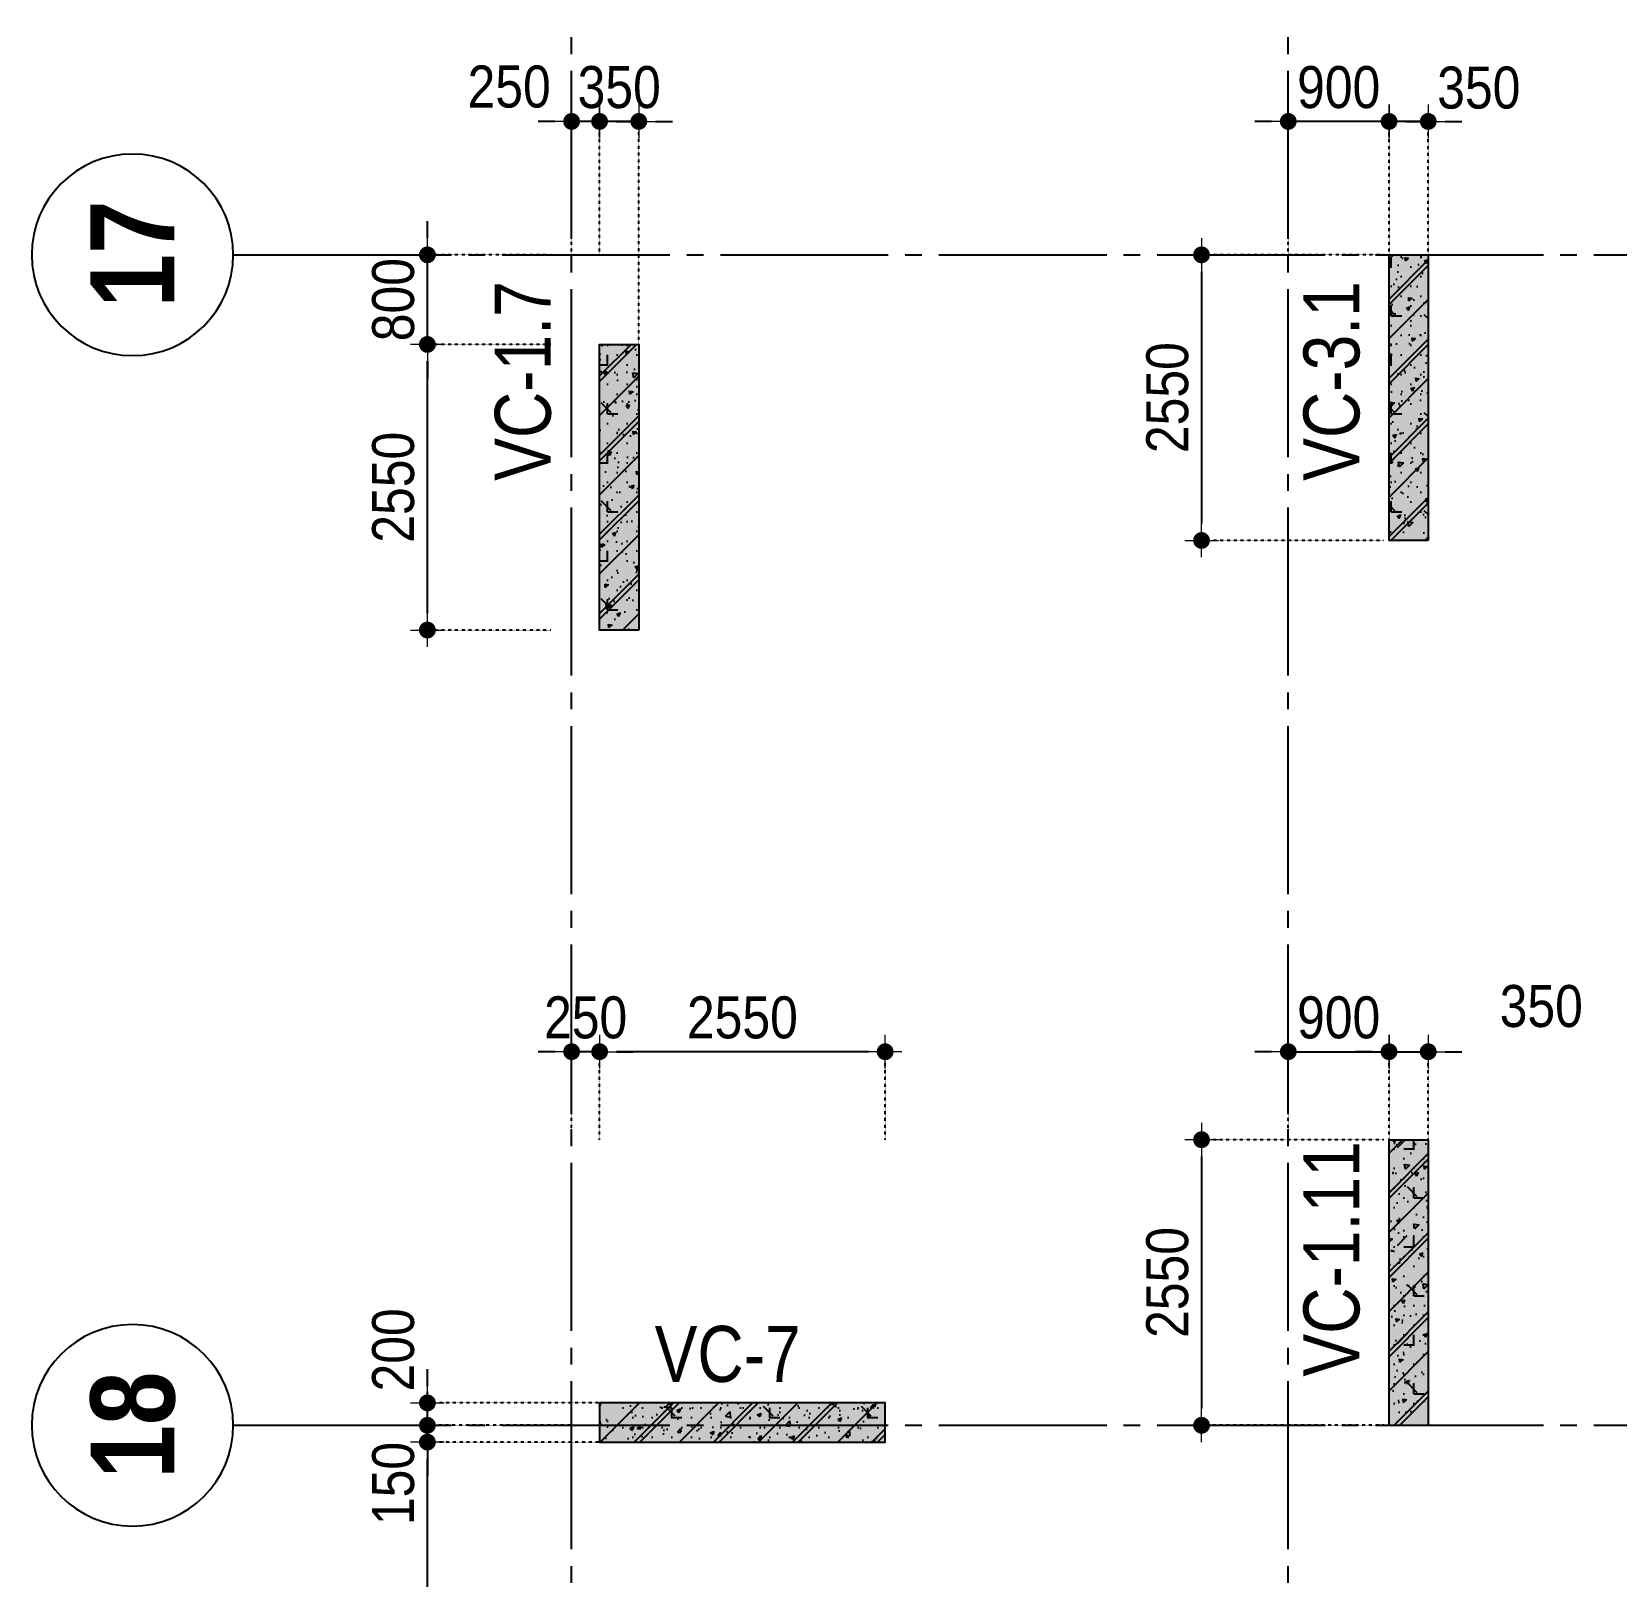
# Model space of a CAD drawing. Header units: millimetres. Extents: x -3973692 to -2843767, y 592734 to 838475.
# Drawn here: x -3115167 to -3101016, y 620883 to 634673 of the extents above; entities that cross this region are included whole.
import ezdxf
from ezdxf.enums import TextEntityAlignment as Align

# ---------------------------------------------------------------- set-up
doc = ezdxf.new("R2010")
doc.units = ezdxf.units.MM
doc.header["$MEASUREMENT"] = 0
doc.header["$PDMODE"] = 3
doc.header["$PDSIZE"] = -20
for name, pattern in [('CHG_XX_Luoi truc-Block C$0$MB_Luoi truc-150-TWC$0$Center101', [13, 10, -1, 1, -1]), ('DIVIDE2', [15.87499999999999, 6.349999999999998, -3.174999999999998, 0, -3.174999999999998, 0, -3.174999999999998]), ('HIDDEN5', [2.8375, 1.25, -1.5875])]:
    doc.linetypes.add(name, pattern=pattern)
doc.layers.get('0').update_dxf_attribs({"lineweight": 9})
doc.layers.get('Defpoints').update_dxf_attribs({"color": 10, "lineweight": 0})
for name, color, linetype, lineweight in [("'S_General_Dim_1", 1, 'Continuous', 18), ("'S_General_Divide_3 Intermediate", 3, 'DIVIDE2', 40), ('CHG_XX_Cot_Block C-T4-7$0$Dim 200', 1, 'Continuous', 5), ('TEXT', 7, 'Continuous', 15)]:
    doc.layers.add(name, color=color, linetype=linetype, lineweight=lineweight)
for name, color, linetype in [('CHG_XX_Cot_Block C-T4-7$0$mb_cot tang 9-13 twc$0$Concrete Hatch', 218, 'Continuous'), ('CHG_XX_Cot_Block C-T4-7$0$mb_cot tang 9-13 twc$0$Concrete Line', 6, 'Continuous'), ('CHG_XX_Cot_Block C-T4-7$0$mb_cot tang 9-13 twc$0$Concrete Solid', 216, 'Continuous'), ('CHG_XX_Luoi truc-Block C$0$MB_Luoi truc-150-TWC$0$Grid', 34, 'Continuous'), ('CHG_XX_Luoi truc-Block C$0$MB_Luoi truc-150-TWC$0$Grid Line', 251, 'CHG_XX_Luoi truc-Block C$0$MB_Luoi truc-150-TWC$0$Center101')]:
    doc.layers.add(name, color=color, linetype=linetype)
doc.styles.add('arial', font='arial.ttf', dxfattribs={"width": 0.85})
doc.styles.add('CHG_XX_Luoi truc-Block C$0$MB_Luoi truc-150-TWC$0$Grid A-F$0$VNI-HelveCB', font='')
doc.styles.add('TTP-HelCon', font='')
doc.styles.get('CHG_XX_Luoi truc-Block C$0$MB_Luoi truc-150-TWC$0$Grid A-F$0$VNI-HelveCB').set_extended_font_data('VNI-Helve-Condense', bold=True)
doc.styles.get('TTP-HelCon').set_extended_font_data('VNI-Helve-Condense')
doc.dimstyles.new('150', dxfattribs={"dimscale": 150, "dimtxt": 2.5, "dimasz": 1, "dimexe": 0, "dimexo": 0, "dimgap": 0.75, "dimtad": 1, "dimdec": 0, "dimzin": 9, "dimdsep": 46, "dimtxsty": 'arial', "dimblk1": 'DIMDOT', "dimblk2": 'DIMDOT', "dimsah": 1, "dimcen": 2, "dimdle": 3, "dimclre": 8, "dimclrt": 2, "dimadec": 0, "dimazin": 0, "dimtfac": 1, "dimtdec": 0, "dimtix": 1, "dimtmove": 2, "dimatfit": 3, "dimldrblk": 'DIMPIJL', "dimfxl": 1, "dimtvp": 1.8, "dimtolj": 1, "dimtzin": 0, "dimarcsym": 0})

# ---------------------------------------------------------------- blocks, each defined once
blk = doc.blocks.new('*U3128')
at = {"layer": 'CHG_XX_Cot_Block C-T4-7$0$mb_cot tang 9-13 twc$0$Concrete Hatch'}
h = blk.add_hatch(dxfattribs=at)
h.set_pattern_fill('CONCRETE', color=256, scale=50, style=0, pattern_type=2)
h.set_pattern_definition([(45, (1000, -99.99999999999989), (-176.7766952966369, 176.7766952966369), []), (45, (1000, -49.99999999999989), (-353.5533905932737, 353.5533905932738), []), (49.99999999999999, (1000, -99.99999999999989), (358.6300913003767, -31.37606749129755), [37.5, -412.5]), (355, (1000, -99.99999999999989), (-69.3756668065, 376.0960668500059), [30, -330]), (100.4514, (1029.88584, -102.6146699999999), (289.2546908570108, 344.7197710304768), [31.870095, -350.571056]), (46.18420000000001, (1000, 1.13686837721616e-13), (533.6205243128222, -82.75950716450905), [56.25, -618.75]), (96.6356, (1044.4683725, -6.8966534999999), (467.3313527743517, 487.0589354502209), [47.805144, -525.8565]), (351.1842, (1000, 1.13686837721616e-13), (467.3309725668136, 487.0593004626623), [45, -495]), (21, (1050, -24.99999999999989), (298.4535260592309, -201.3094453326694), [37.5, -412.5]), (326.0000000000001, (1050, -24.99999999999989), (121.6576659607909, 362.5750225234265), [30, -330]), (71.4514, (1074.8711165, -41.77580299999988), (420.111314290745, 161.2652483549762), [31.870095, -350.571056]), (37.50000000000001, (1000, -99.99999999999989), (6.079927658645334, 166.4469269156558), [0, -326, 0, -335, 0, -331.25]), (7.499999999999999, (1000, -99.99999999999989), (131.5347687210743, 197.2058559411801), [0, -191, 0, -318.5, 0, -126.25]), (327.5, (888.5, -99.99999999999989), (266.9112180862045, -11.2774358671899), [0, -125, 0, -390, 0, -517.5]), (317.5, (838.5, -99.99999999999989), (291.5930846711931, 50.05249116615882), [0, -162.5, 0, -259, 0, -367.5]), (0, (1175, 75.00000000000011), (0, 875), [87.5, -787.5]), (0, (1437.5, 250.0000000000001), (0, 875), [87.5, -787.5]), (0, (1262.5, 600.0000000000001), (0, 875), [87.5, -350, 87.5, -350]), (90, (1175, 75.00000000000011), (-875, 5.35782974626967e-14), [87.5, -787.5]), (90, (1262.5, 600.0000000000001), (-875, 5.35782974626967e-14), [87.5, -787.5]), (90, (1525, 250.0000000000001), (-875, 5.35782974626967e-14), [87.5, -787.5]), (90, (1700, 512.5000000000001), (-875, 5.35782974626967e-14), [87.5, -787.5]), (135, (1262.5, 75.00000000000011), (-875.016357447105, 8.881784197001252e-14), [123.76, -1113.7]), (135, (1350, 600.0000000000001), (-875.016357447105, 8.881784197001252e-14), [123.76, -1113.7]), (45, (1437.5, 250.0000000000001), (8.881784197001252e-14, 875.016357447105), [123.76, -247.485, 123.76, -742.455]), (0, (825, -99.99999999999989), (87.5, 87.5), [-175, 0])])
h.paths.add_polyline_path([(-750, 150), (-750, -199.9999999999999), (1800, -200), (1800, 150)])
at = {"layer": 'CHG_XX_Cot_Block C-T4-7$0$mb_cot tang 9-13 twc$0$Concrete Solid'}
blk.add_hatch(color=256, dxfattribs=at).paths.add_polyline_path([(-750, 150), (-750, -199.9999999999999), (1800, -200), (1800, 150)])
at = {"layer": 'CHG_XX_Cot_Block C-T4-7$0$mb_cot tang 9-13 twc$0$Concrete Line'}
blk.add_lwpolyline([(-750, 150), (-750, -199.9999999999999), (1800, -200), (1800, 150)], close=True, dxfattribs=at)
blk = doc.blocks.new('*U3140')
at = {"layer": 'CHG_XX_Cot_Block C-T4-7$0$mb_cot tang 9-13 twc$0$Concrete Hatch'}
h = blk.add_hatch(dxfattribs=at)
h.set_pattern_fill('CONCRETE', color=256, scale=50, style=0, pattern_type=2)
h.set_pattern_definition([(45, (999.999999999156, 2.329727522010216e-10), (-176.7766952966369, 176.7766952966369), []), (45, (999.999999999156, 50.00000000023297), (-353.5533905932737, 353.5533905932738), []), (49.99999999999999, (999.999999999156, 2.329727522010216e-10), (358.6300913003767, -31.37606749129755), [37.5, -412.5]), (355, (999.999999999156, 2.329727522010216e-10), (-69.3756668065, 376.0960668500059), [30, -330]), (100.4514, (1029.885839999156, -2.614669999767017), (289.2546908570108, 344.7197710304768), [31.870095, -350.571056]), (46.18420000000001, (999.999999999156, 100.000000000233), (533.6205243128222, -82.75950716450905), [56.25, -618.75]), (96.6356, (1044.468372499156, 93.10334650023296), (467.3313527743517, 487.0589354502209), [47.805144, -525.8565]), (351.1842, (999.999999999156, 100.000000000233), (467.3309725668136, 487.0593004626623), [45, -495]), (21, (1049.999999999156, 75.00000000023297), (298.4535260592309, -201.3094453326694), [37.5, -412.5]), (326.0000000000001, (1049.999999999156, 75.00000000023297), (121.6576659607909, 362.5750225234265), [30, -330]), (71.4514, (1074.871116499156, 58.22419700023298), (420.111314290745, 161.2652483549762), [31.870095, -350.571056]), (37.50000000000001, (999.999999999156, 2.329727522010216e-10), (6.079927658645334, 166.4469269156558), [0, -326, 0, -335, 0, -331.25]), (7.499999999999999, (999.999999999156, 2.329727522010216e-10), (131.5347687210743, 197.2058559411801), [0, -191, 0, -318.5, 0, -126.25]), (327.5, (888.499999999156, 2.329727522010216e-10), (266.9112180862045, -11.2774358671899), [0, -125, 0, -390, 0, -517.5]), (317.5, (838.499999999156, 2.329727522010216e-10), (291.5930846711931, 50.05249116615882), [0, -162.5, 0, -259, 0, -367.5]), (0, (1174.999999999156, 175.0000000002329), (0, 875), [87.5, -787.5]), (0, (1437.499999999156, 350.0000000002329), (0, 875), [87.5, -787.5]), (0, (1262.499999999156, 700.000000000233), (0, 875), [87.5, -350, 87.5, -350]), (90, (1174.999999999156, 175.0000000002329), (-875, 5.35782974626967e-14), [87.5, -787.5]), (90, (1262.499999999156, 700.000000000233), (-875, 5.35782974626967e-14), [87.5, -787.5]), (90, (1524.999999999156, 350.0000000002329), (-875, 5.35782974626967e-14), [87.5, -787.5]), (90, (1699.999999999156, 612.500000000233), (-875, 5.35782974626967e-14), [87.5, -787.5]), (135, (1262.499999999156, 175.0000000002329), (-875.016357447105, 8.881784197001252e-14), [123.76, -1113.7]), (135, (1349.999999999156, 700.000000000233), (-875.016357447105, 8.881784197001252e-14), [123.76, -1113.7]), (45, (1437.499999999156, 350.0000000002329), (8.881784197001252e-14, 875.016357447105), [123.76, -247.485, 123.76, -742.455]), (0, (824.999999999156, 2.329727522010216e-10), (87.5, 87.5), [-175, 0])])
h.paths.add_polyline_path([(-750.000000000844, 200.0000000002328), (-750.000000000844, -149.9999999999999), (1800, -150), (1800, 200.0000000002328)])
at = {"layer": 'CHG_XX_Cot_Block C-T4-7$0$mb_cot tang 9-13 twc$0$Concrete Solid'}
blk.add_hatch(color=256, dxfattribs=at).paths.add_polyline_path([(-750.000000000844, 200.0000000002328), (-750.000000000844, -149.9999999999999), (1800, -150), (1800, 200.0000000002328)])
at = {"layer": 'CHG_XX_Cot_Block C-T4-7$0$mb_cot tang 9-13 twc$0$Concrete Line'}
blk.add_lwpolyline([(-750.000000000844, 200.0000000002328), (-750.000000000844, -149.9999999999999), (1800, -150), (1800, 200.0000000002328)], close=True, dxfattribs=at)
blk = doc.blocks.new('*U3141')
at = {"layer": 'CHG_XX_Cot_Block C-T4-7$0$mb_cot tang 9-13 twc$0$Concrete Hatch'}
h = blk.add_hatch(dxfattribs=at)
h.set_pattern_fill('CONCRETE', color=256, scale=50, style=0, pattern_type=2)
h.set_pattern_definition([(45, (1000, 100.0000000000001), (-176.7766952966369, 176.7766952966369), []), (45, (1000, 150.0000000000001), (-353.5533905932737, 353.5533905932738), []), (49.99999999999999, (1000, 100.0000000000001), (358.6300913003767, -31.37606749129755), [37.5, -412.5]), (355, (1000, 100.0000000000001), (-69.3756668065, 376.0960668500059), [30, -330]), (100.4514, (1029.88584, 97.38533000000012), (289.2546908570108, 344.7197710304768), [31.870095, -350.571056]), (46.18420000000001, (1000, 200.0000000000001), (533.6205243128222, -82.75950716450905), [56.25, -618.75]), (96.6356, (1044.4683725, 193.1033465000001), (467.3313527743517, 487.0589354502209), [47.805144, -525.8565]), (351.1842, (1000, 200.0000000000001), (467.3309725668136, 487.0593004626623), [45, -495]), (21, (1050, 175.0000000000001), (298.4535260592309, -201.3094453326694), [37.5, -412.5]), (326.0000000000001, (1050, 175.0000000000001), (121.6576659607909, 362.5750225234265), [30, -330]), (71.4514, (1074.8711165, 158.2241970000001), (420.111314290745, 161.2652483549762), [31.870095, -350.571056]), (37.50000000000001, (1000, 100.0000000000001), (6.079927658645334, 166.4469269156558), [0, -326, 0, -335, 0, -331.25]), (7.499999999999999, (1000, 100.0000000000001), (131.5347687210743, 197.2058559411801), [0, -191, 0, -318.5, 0, -126.25]), (327.5, (888.5, 100.0000000000001), (266.9112180862045, -11.2774358671899), [0, -125, 0, -390, 0, -517.5]), (317.5, (838.5, 100.0000000000001), (291.5930846711931, 50.05249116615882), [0, -162.5, 0, -259, 0, -367.5]), (0, (1175, 275.0000000000001), (0, 875), [87.5, -787.5]), (0, (1437.5, 450.0000000000001), (0, 875), [87.5, -787.5]), (0, (1262.5, 800.0000000000001), (0, 875), [87.5, -350, 87.5, -350]), (90, (1175, 275.0000000000001), (-875, 5.35782974626967e-14), [87.5, -787.5]), (90, (1262.5, 800.0000000000001), (-875, 5.35782974626967e-14), [87.5, -787.5]), (90, (1525, 450.0000000000001), (-875, 5.35782974626967e-14), [87.5, -787.5]), (90, (1700, 712.5000000000001), (-875, 5.35782974626967e-14), [87.5, -787.5]), (135, (1262.5, 275.0000000000001), (-875.016357447105, 8.881784197001252e-14), [123.76, -1113.7]), (135, (1350, 800.0000000000001), (-875.016357447105, 8.881784197001252e-14), [123.76, -1113.7]), (45, (1437.5, 450.0000000000001), (8.881784197001252e-14, 875.016357447105), [123.76, -247.485, 123.76, -742.455]), (0, (825, 100.0000000000001), (87.5, 87.5), [-175, 0])])
h.paths.add_polyline_path([(-750, 250), (-750, -99.99999999999989), (1800, -100), (1800, 250)])
at = {"layer": 'CHG_XX_Cot_Block C-T4-7$0$mb_cot tang 9-13 twc$0$Concrete Solid'}
blk.add_hatch(color=256, dxfattribs=at).paths.add_polyline_path([(-750, 250), (-750, -99.99999999999989), (1800, -100), (1800, 250)])
at = {"layer": 'CHG_XX_Cot_Block C-T4-7$0$mb_cot tang 9-13 twc$0$Concrete Line'}
blk.add_lwpolyline([(-750, 250), (-750, -99.99999999999989), (1800, -100), (1800, 250)], close=True, dxfattribs=at)
blk = doc.blocks.new('*U3101')
at = {"layer": 'CHG_XX_Luoi truc-Block C$0$MB_Luoi truc-150-TWC$0$Grid', "lineweight": -2}
blk.add_line((0, -3), (0, 0), dxfattribs=at)
blk.add_circle((0, -9), 6, dxfattribs=at)
at = {"layer": 'CHG_XX_Luoi truc-Block C$0$MB_Luoi truc-150-TWC$0$Grid Line'}
blk.add_line((0, 0), (0, 446), dxfattribs=at)
at = {"layer": 'CHG_XX_Luoi truc-Block C$0$MB_Luoi truc-150-TWC$0$Grid', "lineweight": -2, "style": 'CHG_XX_Luoi truc-Block C$0$MB_Luoi truc-150-TWC$0$Grid A-F$0$VNI-HelveCB'}
for tag, p in [('GRIDSUB', (0, 455)), ('GRID', (0, -9))]:
    blk.add_attdef(tag, text='', height=5, dxfattribs=at).set_placement(p, align=Align.MIDDLE)
blk = doc.blocks.new('*U3103')
at = {"layer": 'CHG_XX_Luoi truc-Block C$0$MB_Luoi truc-150-TWC$0$Grid Line'}
blk.add_line((0, 0), (0, 360), dxfattribs=at)
at = {"layer": 'CHG_XX_Luoi truc-Block C$0$MB_Luoi truc-150-TWC$0$Grid', "lineweight": -2, "style": 'CHG_XX_Luoi truc-Block C$0$MB_Luoi truc-150-TWC$0$Grid A-F$0$VNI-HelveCB'}
for tag, p in [('GRIDSUB', (0, 369)), ('GRID', (0, -9))]:
    blk.add_attdef(tag, text='', height=5, dxfattribs=at).set_placement(p, align=Align.MIDDLE)
blk = doc.blocks.new('CHG_XX_Luoi truc-Block C')
at = {"layer": 'CHG_XX_Luoi truc-Block C$0$MB_Luoi truc-150-TWC$0$Grid', "xscale": 150, "yscale": 150, "zscale": 150}
for p in [(8004543.477890482, 945886.7127233499), (8010943.477890482, 945886.7127233499)]:
    blk.add_blockref('*U3103', p, dxfattribs=at)
at = {"layer": 'CHG_XX_Luoi truc-Block C$0$MB_Luoi truc-150-TWC$0$Grid'}
ref = blk.add_blockref('*U3101', (8001971.747213705, 971093.81453865), dxfattribs=dict(at, xscale=-150, yscale=150, zscale=150, rotation=270))
ref.add_attrib('GRID', '17', dxfattribs={"lineweight": -2, "height": 750, "rotation": 90, "style": 'CHG_XX_Luoi truc-Block C$0$MB_Luoi truc-150-TWC$0$Grid A-F$0$VNI-HelveCB'}).set_placement((8000621.747213705, 971101.81453865), align=Align.MIDDLE)
ref = blk.add_blockref('*U3101', (8001971.747213705, 960643.81453865), dxfattribs=dict(at, xscale=-150, yscale=150, zscale=150, rotation=270))
ref.add_attrib('GRID', '18', dxfattribs={"lineweight": -2, "height": 750, "rotation": 90, "style": 'CHG_XX_Luoi truc-Block C$0$MB_Luoi truc-150-TWC$0$Grid A-F$0$VNI-HelveCB'}).set_placement((8000621.747213705, 960645.81453865), align=Align.MIDDLE)
blk = doc.blocks.new('CHG_XX_Cot_Block C-T4-7')
at = {"layer": 'CHG_XX_Cot_Block C-T4-7$0$Dim 200'}
blk.add_blockref('CHG_XX_Luoi truc-Block C', (0, 0), dxfattribs=at)
at = {"layer": 'CHG_XX_Cot_Block C-T4-7$0$mb_cot tang 9-13 twc$0$Concrete Line', "xscale": -1, "rotation": 270}
for name, p in [('*U3128', (8012043.477890482, 969293.81453865)), ('*U3128', (8004993.477890623, 968493.81453865)), ('*U3141', (8011943.096162885, 961393.279553866))]:
    blk.add_blockref(name, p, dxfattribs=at)
at = {"layer": 'CHG_XX_Cot_Block C-T4-7$0$mb_cot tang 9-13 twc$0$Concrete Line'}
blk.add_blockref('*U3140', (8005543.477890482, 960643.8145386495), dxfattribs=at)
blk = doc.blocks.new('DIMDOT')
for p, q in [((0, -1), (0, 1)), ((1, 0), (-1, 0))]:
    blk.add_line(p, q)
at = {"const_width": 0.5}
blk.add_lwpolyline([(-0.25, 0, 1), (0.25, 0, 1)], format="xyb", close=True, dxfattribs=at)
blk = doc.blocks.new('*D1795')
at = {"layer": "'S_General_Dim_1", "color": 8, "linetype": 'HIDDEN5', "lineweight": -2, "transparency": 16777216}
for p, q in [((-3110095.198556937, 622081.0114495859), (-3111633.238177929, 622081.0114495859)), ((-3109695.198556937, 614381.0114495863), (-3111633.238177929, 614381.0114495863))]:
    blk.add_line(p, q, dxfattribs=at)
at = {"layer": "'S_General_Dim_1", "color": 0, "lineweight": -2, "transparency": 16777216}
blk.add_line((-3111633.238177929, 614531.0114495863), (-3111633.238177929, 621931.0114495859), dxfattribs=at)
at = {"layer": 'Defpoints', "color": 0, "transparency": 16777216}
for p in [(-3111633.238177929, 622081.0114495859), (-3110095.198556937, 622081.0114495859), (-3109695.198556937, 614381.0114495863)]:
    blk.add_point(p, dxfattribs=at)
at = {"layer": "'S_General_Dim_1", "color": 0, "lineweight": -2, "transparency": 16777216, "xscale": 150, "yscale": 150, "zscale": 150}
for p, rotation in [((-3111633.238177929, 622081.0114495859), 90), ((-3111633.238177929, 614381.0114495863), 270)]:
    blk.add_blockref('DIMDOT', p, dxfattribs=dict(at, rotation=rotation))
at = {"layer": "'S_General_Dim_1", "color": 2, "transparency": 16777216, "insert": (-3111937.203048324, 618231.0114495868), "char_height": 375, "attachment_point": 5, "rotation": 90, "style": 'arial'}
blk.add_mtext('\\A1;7700', dxfattribs=at)
blk = doc.blocks.new('DIMPIJL')
at = {"linetype": 'ByBlock'}
blk.add_solid([(-2.5, 0.4166666666666686), (-2.5, -0.4166666666666686), (0, 0)], dxfattribs=at)
blk = doc.blocks.new('*D1796')
at = {"layer": "'S_General_Dim_1", "color": 0, "lineweight": -2, "transparency": 16777216}
for p, q in [((-3111633.238177933, 622381.0114495864), (-3111633.238177933, 622531.0114495864)), ((-3111633.238177933, 622081.0114495859), (-3111633.238177933, 622231.0114495864)), ((-3111633.238177933, 621931.0114495859), (-3111633.238177933, 621781.0114495859))]:
    blk.add_line(p, q, dxfattribs=at)
at = {"layer": "'S_General_Dim_1", "color": 8, "linetype": 'HIDDEN5', "lineweight": -2, "transparency": 16777216}
for p, q in [((-3110345.198556937, 622231.0114495864), (-3111633.238177933, 622231.0114495864)), ((-3110095.198556937, 622081.0114495859), (-3111633.238177933, 622081.0114495859))]:
    blk.add_line(p, q, dxfattribs=at)
at = {"layer": 'Defpoints', "color": 0, "transparency": 16777216}
for p in [(-3111633.238177933, 622231.0114495864), (-3110345.198556937, 622231.0114495864), (-3110095.198556937, 622081.0114495859)]:
    blk.add_point(p, dxfattribs=at)
at = {"layer": "'S_General_Dim_1", "color": 0, "lineweight": -2, "transparency": 16777216, "xscale": 150, "yscale": 150, "zscale": 150}
for p, rotation in [((-3111633.238177933, 622231.0114495864), 270), ((-3111633.238177933, 622081.0114495859), 90)]:
    blk.add_blockref('DIMDOT', p, dxfattribs=dict(at, rotation=rotation))
at = {"layer": "'S_General_Dim_1", "color": 2, "transparency": 16777216, "insert": (-3111937.203048317, 621711.2260343321), "char_height": 375, "attachment_point": 5, "rotation": 90, "style": 'arial'}
blk.add_mtext('\\A1;150', dxfattribs=at)
blk = doc.blocks.new('*D1797')
at = {"layer": "'S_General_Dim_1", "color": 0, "lineweight": -2, "transparency": 16777216}
for p, q in [((-3111633.238177936, 622581.0114495866), (-3111633.238177936, 622731.0114495866)), ((-3111633.238177936, 622231.0114495864), (-3111633.238177936, 622431.0114495866)), ((-3111633.238177936, 622081.0114495864), (-3111633.238177936, 621931.0114495864))]:
    blk.add_line(p, q, dxfattribs=at)
at = {"layer": "'S_General_Dim_1", "color": 8, "linetype": 'HIDDEN5', "lineweight": -2, "transparency": 16777216}
for p, q in [((-3110095.198556937, 622431.0114495866), (-3111633.238177936, 622431.0114495866)), ((-3110345.198556937, 622231.0114495864), (-3111633.238177936, 622231.0114495864))]:
    blk.add_line(p, q, dxfattribs=at)
at = {"layer": 'Defpoints', "color": 0, "transparency": 16777216}
for p in [(-3111633.238177936, 622431.0114495866), (-3110095.198556937, 622431.0114495866), (-3110345.198556937, 622231.0114495864)]:
    blk.add_point(p, dxfattribs=at)
at = {"layer": "'S_General_Dim_1", "color": 0, "lineweight": -2, "transparency": 16777216, "xscale": 150, "yscale": 150, "zscale": 150}
for p, rotation in [((-3111633.238177936, 622431.0114495866), 270), ((-3111633.238177936, 622231.0114495864), 90)]:
    blk.add_blockref('DIMDOT', p, dxfattribs=dict(at, rotation=rotation))
at = {"layer": "'S_General_Dim_1", "color": 2, "transparency": 16777216, "insert": (-3111937.203048319, 622904.2628115392), "char_height": 375, "attachment_point": 5, "rotation": 90, "style": 'arial'}
blk.add_mtext('\\A1;200', dxfattribs=at)
blk = doc.blocks.new('*D1798')
at = {"layer": "'S_General_Dim_1", "color": 8, "linetype": 'HIDDEN5', "lineweight": -2, "transparency": 16777216}
for p, q in [((-3110531.33857684, 631881.0114495865), (-3111633.238177937, 631881.0114495865)), ((-3110531.33857684, 629331.0114495865), (-3111633.238177937, 629331.0114495865))]:
    blk.add_line(p, q, dxfattribs=at)
at = {"layer": "'S_General_Dim_1", "color": 0, "lineweight": -2, "transparency": 16777216}
blk.add_line((-3111633.238177937, 629481.0114495865), (-3111633.238177937, 631731.0114495865), dxfattribs=at)
at = {"layer": 'Defpoints', "color": 0, "transparency": 16777216}
for p in [(-3111633.238177937, 631881.0114495865), (-3110531.33857684, 631881.0114495865), (-3110531.33857684, 629331.0114495865)]:
    blk.add_point(p, dxfattribs=at)
at = {"layer": "'S_General_Dim_1", "color": 0, "lineweight": -2, "transparency": 16777216, "xscale": 150, "yscale": 150, "zscale": 150}
for p, rotation in [((-3111633.238177937, 631881.0114495865), 90), ((-3111633.238177937, 629331.0114495865), 270)]:
    blk.add_blockref('DIMDOT', p, dxfattribs=dict(at, rotation=rotation))
at = {"layer": "'S_General_Dim_1", "color": 2, "transparency": 16777216, "insert": (-3111937.203048332, 630606.0114495873), "char_height": 375, "attachment_point": 5, "rotation": 90, "style": 'arial'}
blk.add_mtext('\\A1;2550', dxfattribs=at)
blk = doc.blocks.new('*D1799')
at = {"layer": "'S_General_Dim_1", "color": 0, "lineweight": -2, "transparency": 16777216}
for p, q in [((-3111633.238177938, 632831.0114495864), (-3111633.238177938, 632981.0114495864)), ((-3111633.238177938, 631881.0114495865), (-3111633.238177938, 632681.0114495864)), ((-3111633.238177938, 631731.0114495865), (-3111633.238177938, 631581.0114495865))]:
    blk.add_line(p, q, dxfattribs=at)
at = {"layer": "'S_General_Dim_1", "color": 8, "linetype": 'HIDDEN5', "lineweight": -2, "transparency": 16777216}
for p, q in [((-3110531.33857684, 632681.0114495864), (-3111633.238177938, 632681.0114495864)), ((-3110531.33857684, 631881.0114495865), (-3111633.238177938, 631881.0114495865))]:
    blk.add_line(p, q, dxfattribs=at)
at = {"layer": 'Defpoints', "color": 0, "transparency": 16777216}
for p in [(-3111633.238177938, 632681.0114495864), (-3110531.33857684, 632681.0114495864), (-3110531.33857684, 631881.0114495865)]:
    blk.add_point(p, dxfattribs=at)
at = {"layer": "'S_General_Dim_1", "color": 0, "lineweight": -2, "transparency": 16777216, "xscale": 150, "yscale": 150, "zscale": 150}
for p, rotation in [((-3111633.238177938, 632681.0114495864), 270), ((-3111633.238177938, 631881.0114495865), 90)]:
    blk.add_blockref('DIMDOT', p, dxfattribs=dict(at, rotation=rotation))
at = {"layer": "'S_General_Dim_1", "color": 2, "transparency": 16777216, "insert": (-3111937.203048334, 632281.0114495873), "char_height": 375, "attachment_point": 5, "rotation": 90, "style": 'arial'}
blk.add_mtext('\\A1;800', dxfattribs=at)
blk = doc.blocks.new('*D1800')
at = {"layer": "'S_General_Dim_1", "color": 8, "linetype": 'HIDDEN5', "lineweight": -2, "transparency": 16777216}
for p, q in [((-3103095.198556937, 632681.0114495864), (-3104719.868156468, 632681.0114495864)), ((-3103095.198556937, 630131.0114495863), (-3104719.868156468, 630131.0114495863))]:
    blk.add_line(p, q, dxfattribs=at)
at = {"layer": "'S_General_Dim_1", "color": 0, "lineweight": -2, "transparency": 16777216}
blk.add_line((-3104719.868156468, 632531.0114495864), (-3104719.868156468, 630281.0114495863), dxfattribs=at)
at = {"layer": 'Defpoints', "color": 0, "transparency": 16777216}
for p in [(-3103095.198556937, 632681.0114495864), (-3104719.868156468, 630131.0114495863), (-3103095.198556937, 630131.0114495863)]:
    blk.add_point(p, dxfattribs=at)
at = {"layer": "'S_General_Dim_1", "color": 0, "lineweight": -2, "transparency": 16777216, "xscale": 150, "yscale": 150, "zscale": 150}
for p, rotation in [((-3104719.868156468, 632681.0114495864), 90), ((-3104719.868156468, 630131.0114495863), 270)]:
    blk.add_blockref('DIMDOT', p, dxfattribs=dict(at, rotation=rotation))
at = {"layer": "'S_General_Dim_1", "color": 2, "transparency": 16777216, "insert": (-3105023.833026864, 631406.0114495871), "char_height": 375, "attachment_point": 5, "rotation": 90, "style": 'arial'}
blk.add_mtext('\\A1;2550', dxfattribs=at)
blk = doc.blocks.new('*D1801')
at = {"layer": "'S_General_Dim_1", "color": 8, "linetype": 'HIDDEN5', "lineweight": -2, "transparency": 16777216}
for p, q in [((-3103092.65316278, 624781.0114430686), (-3104719.868156472, 624781.0114430686)), ((-3103092.65316278, 622231.0114495864), (-3104719.868156472, 622231.0114495864))]:
    blk.add_line(p, q, dxfattribs=at)
at = {"layer": "'S_General_Dim_1", "color": 0, "lineweight": -2, "transparency": 16777216}
blk.add_line((-3104719.868156472, 624631.0114430686), (-3104719.868156472, 622381.0114495864), dxfattribs=at)
at = {"layer": 'Defpoints', "color": 0, "transparency": 16777216}
for p in [(-3103092.65316278, 624781.0114430686), (-3104719.868156472, 622231.0114495864), (-3103092.65316278, 622231.0114495864)]:
    blk.add_point(p, dxfattribs=at)
at = {"layer": "'S_General_Dim_1", "color": 0, "lineweight": -2, "transparency": 16777216, "xscale": 150, "yscale": 150, "zscale": 150}
for p, rotation in [((-3104719.868156472, 624781.0114430686), 90), ((-3104719.868156472, 622231.0114495864), 270)]:
    blk.add_blockref('DIMDOT', p, dxfattribs=dict(at, rotation=rotation))
at = {"layer": "'S_General_Dim_1", "color": 2, "transparency": 16777216, "insert": (-3105023.833026867, 623506.0114463284), "char_height": 375, "attachment_point": 5, "rotation": 90, "style": 'arial'}
blk.add_mtext('\\A1;2550', dxfattribs=at)
blk = doc.blocks.new('*D1802')
at = {"layer": "'S_General_Dim_1", "color": 8, "linetype": 'HIDDEN5', "lineweight": -2, "transparency": 16777216}
for p, q in [((-3110095.198556936, 624780.4764648022), (-3110095.198556936, 625566.559223297)), ((-3107545.198556936, 624780.4764648022), (-3107545.198556936, 625566.559223297))]:
    blk.add_line(p, q, dxfattribs=at)
at = {"layer": "'S_General_Dim_1", "color": 0, "lineweight": -2, "transparency": 16777216}
blk.add_line((-3107695.198556936, 625566.559223297), (-3109945.198556936, 625566.559223297), dxfattribs=at)
at = {"layer": 'Defpoints', "color": 0, "transparency": 16777216}
for p in [(-3110095.198556936, 625566.559223297), (-3110095.198556936, 624780.4764648022), (-3107545.198556936, 624780.4764648022)]:
    blk.add_point(p, dxfattribs=at)
at = {"layer": "'S_General_Dim_1", "color": 0, "lineweight": -2, "transparency": 16777216, "xscale": 150, "yscale": 150, "zscale": 150, "rotation": 180}
blk.add_blockref('DIMDOT', (-3110095.198556936, 625566.559223297), dxfattribs=at)
at = {"layer": "'S_General_Dim_1", "color": 0, "lineweight": -2, "transparency": 16777216, "xscale": 150, "yscale": 150, "zscale": 150}
blk.add_blockref('DIMDOT', (-3107545.198556936, 625566.559223297), dxfattribs=at)
at = {"layer": "'S_General_Dim_1", "color": 2, "transparency": 16777216, "insert": (-3108820.198556936, 625870.5240936927), "char_height": 375, "attachment_point": 5, "style": 'arial'}
blk.add_mtext('\\A1;2550', dxfattribs=at)
blk = doc.blocks.new('*D1803')
at = {"layer": "'S_General_Dim_1", "color": 0, "lineweight": -2, "transparency": 16777216}
for p, q in [((-3104095.198556936, 625566.559223297), (-3104245.198556936, 625566.559223297)), ((-3103945.198556936, 625566.559223297), (-3103045.580284532, 625566.559223297)), ((-3102895.580284532, 625566.559223297), (-3102745.580284532, 625566.559223297))]:
    blk.add_line(p, q, dxfattribs=at)
at = {"layer": "'S_General_Dim_1", "color": 8, "linetype": 'HIDDEN5', "lineweight": -2, "transparency": 16777216}
for p, q in [((-3103945.198556936, 624780.4764648022), (-3103945.198556936, 625566.559223297)), ((-3103045.580284532, 624780.4764648022), (-3103045.580284532, 625566.559223297))]:
    blk.add_line(p, q, dxfattribs=at)
at = {"layer": 'Defpoints', "color": 0, "transparency": 16777216}
for p in [(-3103045.580284532, 625566.559223297), (-3103945.198556936, 624780.4764648022), (-3103045.580284532, 624780.4764648022)]:
    blk.add_point(p, dxfattribs=at)
at = {"layer": "'S_General_Dim_1", "color": 0, "lineweight": -2, "transparency": 16777216, "xscale": 150, "yscale": 150, "zscale": 150}
blk.add_blockref('DIMDOT', (-3103945.198556936, 625566.559223297), dxfattribs=at)
at = {"layer": "'S_General_Dim_1", "color": 0, "lineweight": -2, "transparency": 16777216, "xscale": 150, "yscale": 150, "zscale": 150, "rotation": 180}
blk.add_blockref('DIMDOT', (-3103045.580284532, 625566.559223297), dxfattribs=at)
at = {"layer": "'S_General_Dim_1", "color": 2, "transparency": 16777216, "insert": (-3103495.389420734, 625870.5240936927), "char_height": 375, "attachment_point": 5, "style": 'arial'}
blk.add_mtext('\\A1;900', dxfattribs=at)
blk = doc.blocks.new('*D1804')
at = {"layer": "'S_General_Dim_1", "color": 0, "lineweight": -2, "transparency": 16777216}
for p, q in [((-3103195.580284532, 625566.559223297), (-3103345.580284532, 625566.559223297)), ((-3103045.580284532, 625566.559223297), (-3102695.580284532, 625566.559223297)), ((-3102545.580284532, 625566.559223297), (-3102395.580284532, 625566.559223297))]:
    blk.add_line(p, q, dxfattribs=at)
at = {"layer": "'S_General_Dim_1", "color": 8, "linetype": 'HIDDEN5', "lineweight": -2, "transparency": 16777216}
for p, q in [((-3103045.580284532, 624780.4764648022), (-3103045.580284532, 625566.559223297)), ((-3102695.580284532, 624780.4764648022), (-3102695.580284532, 625566.559223297))]:
    blk.add_line(p, q, dxfattribs=at)
at = {"layer": 'Defpoints', "color": 0, "transparency": 16777216}
for p in [(-3102695.580284532, 625566.559223297), (-3103045.580284532, 624780.4764648022), (-3102695.580284532, 624780.4764648022)]:
    blk.add_point(p, dxfattribs=at)
at = {"layer": "'S_General_Dim_1", "color": 0, "lineweight": -2, "transparency": 16777216, "xscale": 150, "yscale": 150, "zscale": 150}
blk.add_blockref('DIMDOT', (-3103045.580284532, 625566.559223297), dxfattribs=at)
at = {"layer": "'S_General_Dim_1", "color": 0, "lineweight": -2, "transparency": 16777216, "xscale": 150, "yscale": 150, "zscale": 150, "rotation": 180}
blk.add_blockref('DIMDOT', (-3102695.580284532, 625566.559223297), dxfattribs=at)
at = {"layer": "'S_General_Dim_1", "color": 2, "transparency": 16777216, "insert": (-3101686.115188934, 625971.8457171579), "char_height": 375, "attachment_point": 5, "style": 'arial'}
blk.add_mtext('\\A1;350', dxfattribs=at)
blk = doc.blocks.new('*D1805')
at = {"layer": "'S_General_Dim_1", "color": 0, "lineweight": -2, "transparency": 16777216}
for p, q in [((-3110495.198556936, 625566.559223297), (-3110645.198556936, 625566.559223297)), ((-3110095.198556936, 625566.559223297), (-3110345.198556936, 625566.559223297)), ((-3109945.198556936, 625566.559223297), (-3109795.198556936, 625566.559223297))]:
    blk.add_line(p, q, dxfattribs=at)
at = {"layer": "'S_General_Dim_1", "color": 8, "linetype": 'HIDDEN5', "lineweight": -2, "transparency": 16777216}
for p, q in [((-3110345.198556936, 624780.4764648022), (-3110345.198556936, 625566.559223297)), ((-3110095.198556936, 624780.4764648022), (-3110095.198556936, 625566.559223297))]:
    blk.add_line(p, q, dxfattribs=at)
at = {"layer": 'Defpoints', "color": 0, "transparency": 16777216}
for p in [(-3110345.198556936, 625566.559223297), (-3110345.198556936, 624780.4764648022), (-3110095.198556936, 624780.4764648022)]:
    blk.add_point(p, dxfattribs=at)
at = {"layer": "'S_General_Dim_1", "color": 0, "lineweight": -2, "transparency": 16777216, "xscale": 150, "yscale": 150, "zscale": 150}
blk.add_blockref('DIMDOT', (-3110345.198556936, 625566.559223297), dxfattribs=at)
at = {"layer": "'S_General_Dim_1", "color": 0, "lineweight": -2, "transparency": 16777216, "xscale": 150, "yscale": 150, "zscale": 150, "rotation": 180}
blk.add_blockref('DIMDOT', (-3110095.198556936, 625566.559223297), dxfattribs=at)
at = {"layer": "'S_General_Dim_1", "color": 2, "transparency": 16777216, "insert": (-3110220.198556936, 625870.5240936927), "char_height": 375, "attachment_point": 5, "style": 'arial'}
blk.add_mtext('\\A1;250', dxfattribs=at)
blk = doc.blocks.new('*D1815')
at = {"layer": "'S_General_Dim_1", "color": 0, "lineweight": -2, "transparency": 16777216}
for p, q in [((-3103195.198556935, 633872.0911507262), (-3103345.198556935, 633872.0911507262)), ((-3102695.198556936, 633872.0911507262), (-3103045.198556935, 633872.0911507262)), ((-3102545.198556936, 633872.0911507262), (-3102395.198556936, 633872.0911507262))]:
    blk.add_line(p, q, dxfattribs=at)
at = {"layer": "'S_General_Dim_1", "color": 8, "linetype": 'HIDDEN5', "lineweight": -2, "transparency": 16777216}
for p, q in [((-3103045.198556935, 632681.011449586), (-3103045.198556935, 633872.0911507262)), ((-3102695.198556936, 632681.011449586), (-3102695.198556936, 633872.0911507262))]:
    blk.add_line(p, q, dxfattribs=at)
at = {"layer": 'Defpoints', "color": 0, "transparency": 16777216}
for p in [(-3103045.198556935, 633872.0911507262), (-3103045.198556935, 632681.011449586), (-3102695.198556936, 632681.011449586)]:
    blk.add_point(p, dxfattribs=at)
at = {"layer": "'S_General_Dim_1", "color": 0, "lineweight": -2, "transparency": 16777216, "xscale": 150, "yscale": 150, "zscale": 150}
blk.add_blockref('DIMDOT', (-3103045.198556935, 633872.0911507262), dxfattribs=at)
at = {"layer": "'S_General_Dim_1", "color": 0, "lineweight": -2, "transparency": 16777216, "xscale": 150, "yscale": 150, "zscale": 150, "rotation": 180}
blk.add_blockref('DIMDOT', (-3102695.198556936, 633872.0911507262), dxfattribs=at)
at = {"layer": "'S_General_Dim_1", "color": 2, "transparency": 16777216, "insert": (-3102243.655213417, 634171.7904533073), "char_height": 375, "attachment_point": 5, "style": 'arial'}
blk.add_mtext('\\A1;350', dxfattribs=at)
blk = doc.blocks.new('*D1816')
at = {"layer": "'S_General_Dim_1", "color": 0, "lineweight": -2, "transparency": 16777216}
for p, q in [((-3104095.198556936, 633872.0911507262), (-3104245.198556936, 633872.0911507262)), ((-3103045.198556935, 633872.0911507262), (-3103945.198556936, 633872.0911507262)), ((-3102895.198556935, 633872.0911507262), (-3102745.198556935, 633872.0911507262))]:
    blk.add_line(p, q, dxfattribs=at)
at = {"layer": "'S_General_Dim_1", "color": 8, "linetype": 'HIDDEN5', "lineweight": -2, "transparency": 16777216}
for p, q in [((-3103945.198556936, 632681.011449586), (-3103945.198556936, 633872.0911507262)), ((-3103045.198556935, 632681.011449586), (-3103045.198556935, 633872.0911507262))]:
    blk.add_line(p, q, dxfattribs=at)
at = {"layer": 'Defpoints', "color": 0, "transparency": 16777216}
for p in [(-3103945.198556936, 633872.0911507262), (-3103945.198556936, 632681.011449586), (-3103045.198556935, 632681.011449586)]:
    blk.add_point(p, dxfattribs=at)
at = {"layer": "'S_General_Dim_1", "color": 0, "lineweight": -2, "transparency": 16777216, "xscale": 150, "yscale": 150, "zscale": 150}
blk.add_blockref('DIMDOT', (-3103945.198556936, 633872.0911507262), dxfattribs=at)
at = {"layer": "'S_General_Dim_1", "color": 0, "lineweight": -2, "transparency": 16777216, "xscale": 150, "yscale": 150, "zscale": 150, "rotation": 180}
blk.add_blockref('DIMDOT', (-3103045.198556935, 633872.0911507262), dxfattribs=at)
at = {"layer": "'S_General_Dim_1", "color": 2, "transparency": 16777216, "insert": (-3103495.198556935, 634176.0560211218), "char_height": 375, "attachment_point": 5, "style": 'arial'}
blk.add_mtext('\\A1;900', dxfattribs=at)
blk = doc.blocks.new('*D1817')
at = {"layer": "'S_General_Dim_1", "color": 0, "lineweight": -2, "transparency": 16777216}
for p, q in [((-3110245.198556936, 633872.0911507262), (-3110395.198556936, 633872.0911507262)), ((-3109745.198556795, 633872.0911507262), (-3110095.198556936, 633872.0911507262)), ((-3109595.198556795, 633872.0911507262), (-3109445.198556795, 633872.0911507262))]:
    blk.add_line(p, q, dxfattribs=at)
at = {"layer": "'S_General_Dim_1", "color": 8, "linetype": 'HIDDEN5', "lineweight": -2, "transparency": 16777216}
for p, q in [((-3110095.198556936, 632681.011449586), (-3110095.198556936, 633872.0911507262)), ((-3109745.198556795, 631881.0114495861), (-3109745.198556795, 633872.0911507262))]:
    blk.add_line(p, q, dxfattribs=at)
at = {"layer": 'Defpoints', "color": 0, "transparency": 16777216}
for p in [(-3110095.198556936, 633872.0911507262), (-3110095.198556936, 632681.011449586), (-3109745.198556795, 631881.0114495861)]:
    blk.add_point(p, dxfattribs=at)
at = {"layer": "'S_General_Dim_1", "color": 0, "lineweight": -2, "transparency": 16777216, "xscale": 150, "yscale": 150, "zscale": 150}
blk.add_blockref('DIMDOT', (-3110095.198556936, 633872.0911507262), dxfattribs=at)
at = {"layer": "'S_General_Dim_1", "color": 0, "lineweight": -2, "transparency": 16777216, "xscale": 150, "yscale": 150, "zscale": 150, "rotation": 180}
blk.add_blockref('DIMDOT', (-3109745.198556795, 633872.0911507262), dxfattribs=at)
at = {"layer": "'S_General_Dim_1", "color": 2, "transparency": 16777216, "insert": (-3109920.198556866, 634176.1839201668), "char_height": 375, "attachment_point": 5, "style": 'arial'}
blk.add_mtext('\\A1;350', dxfattribs=at)
blk = doc.blocks.new('*D1818')
at = {"layer": "'S_General_Dim_1", "color": 0, "lineweight": -2, "transparency": 16777216}
for p, q in [((-3110495.198556936, 633872.0911507262), (-3110645.198556936, 633872.0911507262)), ((-3110095.198556936, 633872.0911507262), (-3110345.198556936, 633872.0911507262)), ((-3109945.198556936, 633872.0911507262), (-3109795.198556936, 633872.0911507262))]:
    blk.add_line(p, q, dxfattribs=at)
at = {"layer": "'S_General_Dim_1", "color": 8, "linetype": 'HIDDEN5', "lineweight": -2, "transparency": 16777216}
for p, q in [((-3110345.198556936, 632681.011449586), (-3110345.198556936, 633872.0911507262)), ((-3110095.198556936, 632681.011449586), (-3110095.198556936, 633872.0911507262))]:
    blk.add_line(p, q, dxfattribs=at)
at = {"layer": 'Defpoints', "color": 0, "transparency": 16777216}
for p in [(-3110345.198556936, 633872.0911507262), (-3110345.198556936, 632681.011449586), (-3110095.198556936, 632681.011449586)]:
    blk.add_point(p, dxfattribs=at)
at = {"layer": "'S_General_Dim_1", "color": 0, "lineweight": -2, "transparency": 16777216, "xscale": 150, "yscale": 150, "zscale": 150}
blk.add_blockref('DIMDOT', (-3110345.198556936, 633872.0911507262), dxfattribs=at)
at = {"layer": "'S_General_Dim_1", "color": 0, "lineweight": -2, "transparency": 16777216, "xscale": 150, "yscale": 150, "zscale": 150, "rotation": 180}
blk.add_blockref('DIMDOT', (-3110095.198556936, 633872.0911507262), dxfattribs=at)
at = {"layer": "'S_General_Dim_1", "color": 2, "transparency": 16777216, "insert": (-3110903.122828779, 634181.3096869816), "char_height": 375, "attachment_point": 5, "style": 'arial'}
blk.add_mtext('\\A1;250', dxfattribs=at)
blk = doc.blocks.new('c')
at = {"layer": 'TEXT', "color": 3, "style": 'TTP-HelCon'}
for s, p in [('VC-1.7', (-61586.14002002263, 20682.58039662824)), ('VC-3.1', (-54364.68802002305, 20682.58039662824)), ('VC-1.11', (-54364.68802002305, 12684.90339662833))]:
    blk.add_text(s, height=500, rotation=90, dxfattribs=at).set_placement(p)
blk.add_text('VC-7', height=500, dxfattribs=at).set_placement((-60658.63868712308, 12637.31831539795))

msp = doc.modelspace()

# ---------------------------------------------------------------- block references
at = {"layer": "'S_General_Divide_3 Intermediate"}
msp.add_blockref('CHG_XX_Cot_Block C-T4-7', (-11114888.67644742, -338412.8030890638), dxfattribs=at)
at = {"layer": 'TEXT'}
msp.add_blockref('c', (-3048945.198556816, 609981.0114495861), dxfattribs=at)

# ---------------------------------------------------------------- dimensions: what is measured, and where the dimension line sits
at = {"layer": "'S_General_Dim_1"}
for base, p1, p2, picture, middle in [((-3110345.198556936, 633872.0911507262), (-3110095.198556936, 632681.011449586), (-3110345.198556936, 632681.011449586), '*D1818', (-3110903.122828779, 634181.3096869816)), ((-3103045.198556935, 633872.0911507262), (-3102695.198556936, 632681.011449586), (-3103045.198556935, 632681.011449586), '*D1815', (-3102243.655213417, 634171.7904533073)), ((-3102695.580284532, 625566.559223297), (-3103045.580284532, 624780.4764648022), (-3102695.580284532, 624780.4764648022), '*D1804', (-3101686.115188934, 625971.8457171579))]:
    dim = msp.add_linear_dim(base=base, p1=p1, p2=p2, dimstyle='150', dxfattribs=at)
    dim.commit()
    dim.dimension.update_dxf_attribs({"geometry": picture, "text_midpoint": middle, "dimtype": 160})
for base, p1, p2, picture, middle in [((-3110095.198556936, 633872.0911507262), (-3109745.198556795, 631881.0114495861), (-3110095.198556936, 632681.011449586), '*D1817', (-3109920.198556866, 634176.1839201668)), ((-3103945.198556936, 633872.0911507262), (-3103045.198556935, 632681.011449586), (-3103945.198556936, 632681.011449586), '*D1816', (-3103495.198556935, 634176.0560211218)), ((-3110345.198556936, 625566.559223297), (-3110095.198556936, 624780.4764648022), (-3110345.198556936, 624780.4764648022), '*D1805', (-3110220.198556936, 625870.5240936927)), ((-3110095.198556936, 625566.559223297), (-3107545.198556936, 624780.4764648022), (-3110095.198556936, 624780.4764648022), '*D1802', (-3108820.198556936, 625870.5240936927)), ((-3103045.580284532, 625566.559223297), (-3103945.198556936, 624780.4764648022), (-3103045.580284532, 624780.4764648022), '*D1803', (-3103495.389420734, 625870.5240936927))]:
    dim = msp.add_linear_dim(base=base, p1=p1, p2=p2, dimstyle='150', dxfattribs=at)
    dim.commit()
    dim.dimension.update_dxf_attribs({"geometry": picture, "text_midpoint": middle})
for base, p1, p2, picture, middle in [((-3111633.238177938, 632681.0114495864), (-3110531.338576839, 631881.0114495863), (-3110531.338576839, 632681.0114495861), '*D1799', (-3111937.203048334, 632281.0114495873)), ((-3104719.868156468, 630131.0114495863), (-3103095.198556936, 632681.0114495861), (-3103095.198556936, 630131.011449586), '*D1800', (-3105023.833026864, 631406.0114495871)), ((-3111633.238177937, 631881.0114495865), (-3110531.338576839, 629331.0114495863), (-3110531.338576839, 631881.0114495863), '*D1798', (-3111937.203048332, 630606.0114495873)), ((-3104719.868156472, 622231.0114495864), (-3103092.653162779, 624781.0114430684), (-3103092.653162779, 622231.0114495861), '*D1801', (-3105023.833026867, 623506.0114463284)), ((-3111633.238177929, 622081.0114495859), (-3109695.198556936, 614381.011449586), (-3110095.198556936, 622081.0114495857), '*D1795', (-3111937.203048324, 618231.0114495868))]:
    dim = msp.add_linear_dim(base=base, p1=p1, p2=p2, angle=90, dimstyle='150', dxfattribs=at)
    dim.commit()
    dim.dimension.update_dxf_attribs({"geometry": picture, "text_midpoint": middle})
for base, p1, p2, picture, middle in [((-3111633.238177936, 622431.0114495866), (-3110345.198556936, 622231.0114495861), (-3110095.198556936, 622431.0114495864), '*D1797', (-3111937.203048319, 622904.2628115392)), ((-3111633.238177933, 622231.0114495864), (-3110095.198556936, 622081.0114495857), (-3110345.198556936, 622231.0114495861), '*D1796', (-3111937.203048317, 621711.2260343321))]:
    dim = msp.add_linear_dim(base=base, p1=p1, p2=p2, angle=90, dimstyle='150', dxfattribs=at)
    dim.commit()
    dim.dimension.update_dxf_attribs({"geometry": picture, "text_midpoint": middle, "dimtype": 160})

doc.saveas('drawing.dxf')
